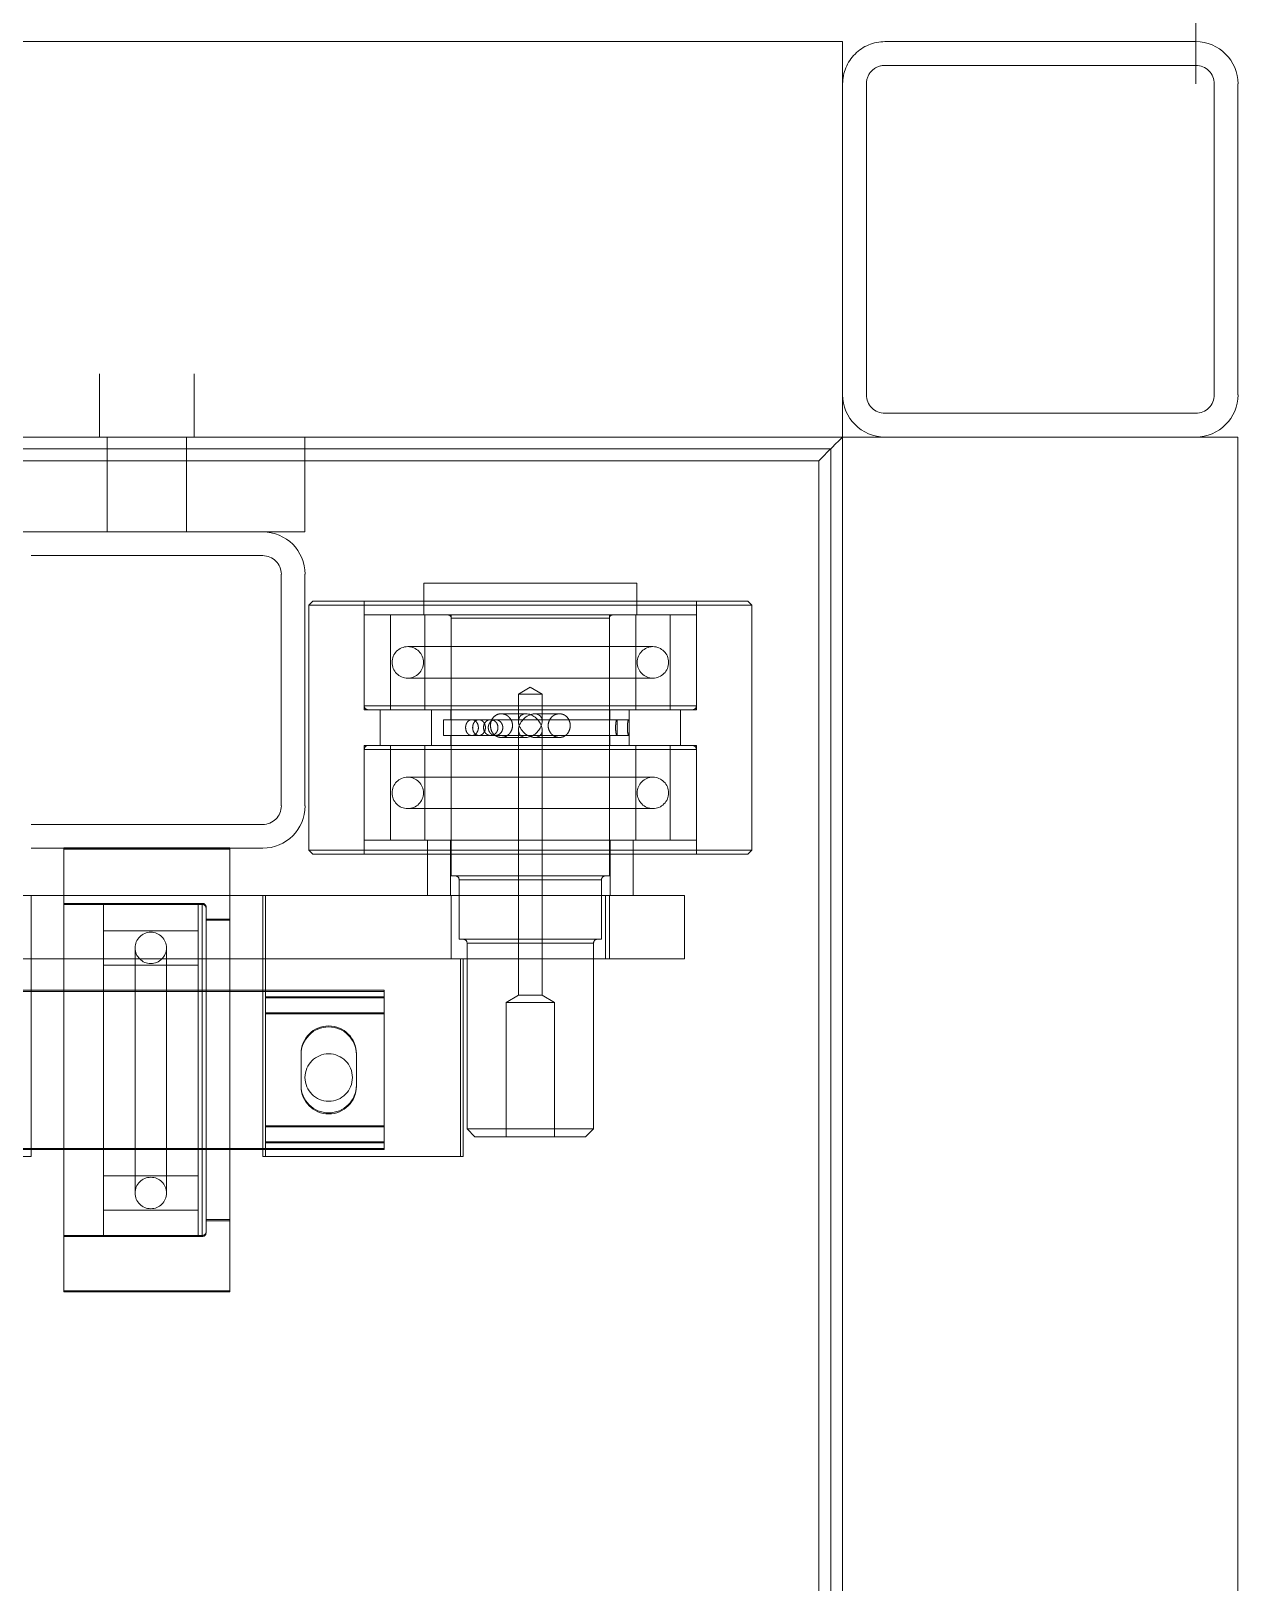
# Model space of a CAD drawing. Extents: x 539033 to 804858, y 468425 to 1263560.
# Drawn here: x 745806.4 to 745959.1, y 511329.1 to 511525.4 of the extents above; entities that cross this region are included whole.
import ezdxf

# ---------------------------------------------------------------- set-up
doc = ezdxf.new("R2010")
doc.units = 0
doc.header["$LTSCALE"] = 1000
doc.header["$MEASUREMENT"] = 0
for name, pattern in [('ACAD_ISO02W100', [15, 12, -3]), ('ACAD_ISO04W100', [30, 24, -3, 0, -3]), ('SOLID', [0])]:
    doc.linetypes.add(name, pattern=pattern)
doc.layers.get('0').update_dxf_attribs({"linetype": 'CONTINUOUS'})
for name, color, linetype, lineweight in [('标注', 7, 'SOLID', 15), ('点划线', 1, 'ACAD_ISO04W100', 15), ('虚线', 6, 'ACAD_ISO02W100', 18)]:
    doc.layers.add(name, color=color, linetype=linetype, lineweight=lineweight)

# ---------------------------------------------------------------- blocks, each defined once
blk = doc.blocks.new('A$C513352F2')
at = {"layer": '点划线'}
blk.add_line((68.9, 0), (68.9, 1086.91), dxfattribs=at)
blk = doc.blocks.new('A$C458447FD')
at = {"layer": '标注'}
blk.add_blockref('A$C513352F2', (1361.03, 9.2), dxfattribs=at)
blk = doc.blocks.new('A$C54714A9A')
at = {"layer": '虚线', "color": 0, "linetype": 'ACAD_ISO02W100', "lineweight": 15}
for p, q in [((1190, 2725.62), (50, 2725.62)), ((1190, 2725.62), (1190, 2720.28)), ((1195.35, 2725.62), (1234.65, 2725.62)), ((1195.35, 2722.62), (1234.65, 2722.62)), ((1190, 2680.97), (1190, 2720.28)), ((1193, 2680.97), (1193, 2720.28)), ((1237, 2720.28), (1237, 2680.97)), ((1240, 2720.28), (1240, 2680.97)), ((1190, 2680.97), (1190, 2675.62)), ((1234.65, 2678.62), (1195.35, 2678.62)), ((50, 2675.62), (1190, 2675.62)), ((1190, 2675.62), (1190, 2551.62)), ((1190, 2675.62), (1195.35, 2675.62)), ((1234.65, 2675.62), (1195.35, 2675.62)), ((1234.65, 2675.62), (1240, 2675.62)), ((1240, 2675.62), (1240, 2550.62)), ((51.5, 2674.12), (1188.5, 2674.12)), ((1188.5, 2674.12), (1188.5, 2553.12)), ((1187, 2672.62), (53, 2672.62)), ((1187, 2554.62), (1187, 2672.62)), ((1137.75, 2664.12), (1137.25, 2663.62)), ((1137.25, 2663.62), (1137.25, 2645.64)), ((1137.75, 2664.12), (1137.75, 2608.12)), ((1168.75, 2664.12), (1137.75, 2664.12)), ((1168.75, 2608.12), (1168.75, 2664.12)), ((1169.25, 2663.62), (1168.75, 2664.12)), ((1169.25, 2608.62), (1169.25, 2663.62)), ((1124, 2655.62), (1132, 2655.62)), ((1124, 2645.62), (1124, 2655.62)), ((1132, 2655.62), (1132, 2645.62)), ((1150.5, 2657.12), (1137.25, 2657.12)), ((1139, 2657.12), (1139, 2615.12)), ((1151, 2657.12), (1139, 2657.12)), ((1150.5, 2657.11), (1150.5, 2615.14)), ((1151, 2615.12), (1151, 2657.12)), ((1155.5, 2657.12), (1155.5, 2615.12)), ((1167.5, 2657.12), (1155.5, 2657.12)), ((1169.25, 2657.12), (1156, 2657.12)), ((1156, 2615.14), (1156, 2657.11)), ((1167.5, 2615.12), (1167.5, 2657.12)), ((1151, 2653.79), (1139, 2653.79)), ((1155.5, 2655.12), (1151, 2655.12)), ((1167.5, 2653.79), (1155.5, 2653.79)), ((1143.01, 2651.62), (1143.01, 2620.62)), ((1147, 2620.62), (1147, 2651.62)), ((1159.51, 2651.62), (1159.51, 2620.62)), ((1163.5, 2620.62), (1163.5, 2651.62)), ((1151, 2649.45), (1139, 2649.45)), ((1167.5, 2649.45), (1155.5, 2649.45)), ((1171.5, 2649.58), (1167.5, 2649.58)), ((1171.5, 2622.66), (1171.5, 2649.58)), ((1139, 2649.12), (1132, 2649.12)), ((1139, 2623.12), (1139, 2649.12)), ((1151, 2620.1), (1151, 2648.91)), ((1155.5, 2648.62), (1151, 2648.62)), ((1152.25, 2648.55), (1152.25, 2647.06)), ((1154.25, 2647.06), (1154.25, 2648.55)), ((1155.5, 2648.91), (1155.5, 2638.06)), ((1132, 2646.12), (1124, 2646.12)), ((1132, 2645.62), (1124, 2645.62)), ((1124, 2645.62), (1124, 2551.62)), ((1139, 2646.22), (1132, 2646.22)), ((1132, 2645.62), (1132, 2551.62)), ((1134.5, 2646.12), (1134.5, 2626.12)), ((1167.1, 2646.12), (1134.5, 2646.12)), ((1137.25, 2645.64), (1137.25, 2608.62)), ((1151, 2646.12), (1139, 2646.12)), ((1152.25, 2646.17), (1151, 2646.17)), ((1154.25, 2647.12), (1152.25, 2647.12)), ((1152.25, 2647.06), (1152.25, 2629.61)), ((1154.25, 2629.61), (1154.25, 2647.06)), ((1155.5, 2646.17), (1154.25, 2646.17)), ((1167.5, 2646.12), (1155.5, 2646.12)), ((1167.1, 2646.12), (1167.1, 2626.15)), ((1102.5, 2644.12), (1101.5, 2643.12)), ((1102.5, 2628.12), (1102.5, 2644.12)), ((1126, 2644.12), (1102.5, 2644.12)), ((1126, 2644.1), (1126, 2628.13)), ((1126.5, 2645.12), (1126.5, 2627.12)), ((1134, 2645.12), (1126.5, 2645.12)), ((1134, 2645.12), (1134, 2627.17)), ((1101.5, 2638.54), (1101.5, 2643.12)), ((1152, 2639.81), (1152, 2636.68)), ((1155, 2636.68), (1155, 2639.81)), ((1118.5, 2639.18), (1101.5, 2639.18)), ((1101.5, 2629.12), (1101.5, 2638.54)), ((1118.5, 2633.07), (1118.5, 2639.18)), ((1119.4, 2637.62), (1118.5, 2639.18)), ((1119.4, 2634.62), (1119.4, 2637.62)), ((1152.95, 2637.62), (1119.4, 2637.62)), ((1157.5, 2637.62), (1154.06, 2637.62)), ((1157.5, 2637.62), (1157.5, 2636.64)), ((1158.37, 2636.12), (1157.5, 2637.62)), ((1157.5, 2636.64), (1157.5, 2634.62)), ((1157.5, 2634.62), (1158.37, 2636.12)), ((1118.5, 2633.07), (1119.4, 2634.62)), ((1119.4, 2634.62), (1152.95, 2634.62)), ((1152, 2635.57), (1152, 2632.43)), ((1154.06, 2634.62), (1157.5, 2634.62)), ((1155, 2632.43), (1155, 2635.57)), ((1101.5, 2633.07), (1118.5, 2633.07)), ((1101.5, 2629.12), (1102.5, 2628.12)), ((1102.5, 2628.12), (1126, 2628.12)), ((1152.25, 2629.61), (1152.25, 2628.72)), ((1152.25, 2628.72), (1152.25, 2625.12)), ((1154.25, 2628.72), (1154.25, 2629.61)), ((1154.25, 2625.12), (1154.25, 2628.72)), ((1155.5, 2629.71), (1155.5, 2625.94)), ((1099, 2627.28), (1099, 2627.62)), ((1099, 2627.62), (1124, 2627.62)), ((1099, 2602.28), (1099, 2627.28)), ((1099, 2627.28), (1124, 2627.28)), ((1124, 2626.12), (1132, 2626.12)), ((1126.5, 2627.12), (1134, 2627.12)), ((1132, 2626.02), (1139, 2626.02)), ((1134.5, 2626.12), (1167.1, 2626.12)), ((1139, 2626.12), (1151, 2626.12)), ((1151, 2626.07), (1152.25, 2626.07)), ((1154.25, 2626.07), (1155.5, 2626.07)), ((1155.5, 2626.12), (1167.5, 2626.12)), ((1152.25, 2625.12), (1154.25, 2625.12)), ((1132, 2623.12), (1139, 2623.12)), ((1139, 2622.79), (1151, 2622.79)), ((1151, 2623.62), (1155.5, 2623.62)), ((1151, 2623.33), (1151, 2615.62)), ((1155.5, 2615.62), (1155.5, 2623.33)), ((1155.5, 2622.79), (1167.5, 2622.79)), ((1167.5, 2622.66), (1171.5, 2622.66)), ((1155.5, 2620.1), (1155.5, 2619.73)), ((1139, 2618.45), (1151, 2618.45)), ((1155.5, 2618.45), (1167.5, 2618.45)), ((1100.03, 2617.62), (1099.9, 2617.62)), ((1099.9, 2617.62), (1099.9, 2557.62)), ((1102.88, 2617.62), (1100.03, 2617.62)), ((1100.03, 2617.62), (1100.03, 2557.62)), ((1100.74, 2617.62), (1100.74, 2602.62)), ((1100.86, 2617.62), (1100.86, 2602.62)), ((1102.76, 2602.62), (1102.76, 2617.62)), ((1102.88, 2602.62), (1102.88, 2617.62)), ((1102.88, 2617.62), (1117.17, 2617.62)), ((1117.04, 2617.62), (1117.04, 2602.62)), ((1117.17, 2617.62), (1117.17, 2602.62)), ((1120.03, 2617.62), (1117.17, 2617.62)), ((1119.07, 2602.62), (1119.07, 2617.62)), ((1119.19, 2602.62), (1119.19, 2617.62)), ((1119.9, 2557.62), (1119.9, 2617.62)), ((1120.03, 2557.62), (1120.03, 2617.62)), ((1151, 2617.12), (1155.5, 2617.12)), ((1108.03, 2614.12), (1107.9, 2614.12)), ((1112.03, 2614.12), (1108.03, 2614.12)), ((1137.25, 2615.12), (1150.5, 2615.12)), ((1139, 2615.12), (1151, 2615.12)), ((1155.5, 2615.12), (1167.5, 2615.12)), ((1156, 2615.12), (1169.25, 2615.12)), ((1137.25, 2608.62), (1137.75, 2608.12)), ((1168.75, 2608.12), (1169.25, 2608.62)), ((1107.9, 2607.12), (1108.03, 2607.12)), ((1108.03, 2607.12), (1112.03, 2607.12)), ((1137.75, 2608.12), (1168.75, 2608.12)), ((1143.35, 2607.62), (1172.65, 2607.62)), ((1190, 2607.62), (1178, 2607.62)), ((1178, 2607.62), (1178, 2602.28)), ((1143.35, 2604.62), (1172.65, 2604.62)), ((1099, 2602.62), (1100.86, 2602.62)), ((1100.74, 2602.62), (1100.86, 2602.62)), ((1100.86, 2602.62), (1102.88, 2602.62)), ((1117.17, 2602.62), (1102.88, 2602.62)), ((1117.17, 2602.62), (1119.19, 2602.62)), ((1119.19, 2602.62), (1124, 2602.62)), ((1132, 2602.62), (1124, 2602.62)), ((1099, 2602.28), (1124, 2602.28)), ((1132, 2602.28), (1124, 2602.28)), ((1138, 2572.97), (1138, 2602.28)), ((1141, 2572.97), (1141, 2602.28)), ((1175, 2602.28), (1175, 2572.97)), ((1178, 2602.28), (1178, 2572.97)), ((1082.03, 2598.12), (1081.9, 2598.12)), ((1081.9, 2598.12), (1081.9, 2577.12)), ((1138.03, 2598.12), (1082.03, 2598.12)), ((1082.03, 2598.12), (1082.03, 2577.12)), ((1090.9, 2598.12), (1090.9, 2595.12)), ((1091.03, 2598.12), (1091.03, 2595.12)), ((1128.9, 2595.12), (1128.9, 2598.12)), ((1129.03, 2595.12), (1129.03, 2598.12)), ((1137.9, 2577.12), (1137.9, 2598.12)), ((1138.03, 2577.12), (1138.03, 2598.12)), ((1088.9, 2594.62), (1088.9, 2577.12)), ((1088.91, 2594.62), (1130.9, 2594.62)), ((1089.03, 2594.62), (1131.02, 2594.62)), ((1089.03, 2594.62), (1089.03, 2577.12)), ((1089.4, 2595.12), (1089.53, 2595.12)), ((1089.53, 2595.12), (1126.27, 2595.12)), ((1126.27, 2595.12), (1130.52, 2595.12)), ((1126.27, 2595.12), (1129.03, 2595.12)), ((1130.9, 2577.12), (1130.9, 2594.62)), ((1131.03, 2577.12), (1131.03, 2594.62)), ((1130.9, 2594.12), (1088.9, 2594.12)), ((1088.9, 2594.12), (1088.9, 2582.12)), ((1092.23, 2594.12), (1092.23, 2582.12)), ((1096.57, 2594.12), (1096.57, 2582.12)), ((1099.9, 2594.12), (1099.9, 2582.12)), ((1119.9, 2582.12), (1119.9, 2594.12)), ((1123.23, 2582.12), (1123.23, 2594.12)), ((1127.57, 2582.12), (1127.57, 2594.12)), ((1130.9, 2582.12), (1130.9, 2594.12)), ((1190, 2592.62), (1178, 2592.62)), ((1198, 2593.62), (1190, 2593.62)), ((1125.4, 2590.12), (1094.4, 2590.12)), ((1094.4, 2586.13), (1125.4, 2586.13)), ((1088.9, 2582.12), (1130.9, 2582.12)), ((1178, 2582.62), (1190, 2582.62)), ((1190, 2581.62), (1198, 2581.62)), ((1082.03, 2577.12), (1081.9, 2577.12)), ((1083.93, 2577.12), (1082.03, 2577.12)), ((1138.03, 2577.12), (1083.93, 2577.12)), ((1099, 2551.62), (1099, 2572.97)), ((1099, 2572.97), (1124, 2572.97)), ((1132, 2572.97), (1124, 2572.97)), ((1178, 2572.97), (1178, 2567.62))]:
    blk.add_line(p, q, dxfattribs=at)
at = {"layer": '虚线', "color": 0, "linetype": 'ACAD_ISO02W100', "lineweight": 15, "flags": 128}
blk.add_lwpolyline([(1187, 2672.62), (1187.59, 2673.21), (1188.15, 2673.77), (1188.67, 2674.29), (1189.12, 2674.74), (1189.49, 2675.12), (1189.77, 2675.39), (1189.94, 2675.57), (1190, 2675.62)], dxfattribs=at)
at = {"layer": '虚线', "color": 0, "linetype": 'ACAD_ISO02W100', "lineweight": 15}
blk.add_circle((1109, 2610.62), 3, dxfattribs=at)
for centre, radius, start, end in [((1195.35, 2720.28), 5.35, 90, 180), ((1234.65, 2720.28), 5.35, 0, 90), ((1195.35, 2720.28), 2.35, 90, 180), ((1234.65, 2720.28), 2.35, 0, 90), ((1195.35, 2680.97), 5.35, 180, 270), ((1195.35, 2680.97), 2.35, 180, 270), ((1234.65, 2680.97), 2.35, 270, 0), ((1234.65, 2680.97), 5.35, 270, 0), ((1150.5, 2656.62), 0.5, 0, 90), ((1156, 2656.62), 0.5, 90, 180), ((1145, 2651.62), 1.99, 0, 180), ((1161.5, 2651.62), 1.99, 0, 180), ((1145, 2651.62), 1.99, 180, 0), ((1161.5, 2651.62), 1.99, 180, 0), ((1134, 2645.62), 0.5, 270, 0), ((1167.1, 2646.52), 0.4, 270, 0), ((1126, 2644.62), 0.5, 270, 0), ((1126, 2627.62), 0.5, 0, 90), ((1134, 2626.62), 0.5, 0, 90), ((1167.1, 2625.72), 0.4, 0, 90), ((1145, 2620.62), 1.99, 0, 180), ((1161.5, 2620.62), 1.99, 0, 180), ((1145, 2620.62), 1.99, 180, 0), ((1161.5, 2620.62), 1.99, 180, 0), ((1107.9, 2610.62), 3.5, 90, 270), ((1108.03, 2610.62), 3.5, 90, 270), ((1111.9, 2610.62), 3.5, 270, 90), ((1112.03, 2610.62), 3.5, 270, 90), ((1150.5, 2615.62), 0.5, 270, 0), ((1156, 2615.62), 0.5, 180, 270), ((1143.35, 2602.28), 5.35, 90, 180), ((1172.65, 2602.28), 5.35, 0, 90), ((1143.35, 2602.28), 2.35, 90, 180), ((1172.65, 2602.28), 2.35, 0, 90), ((1089.4, 2594.62), 0.5, 90, 180), ((1089.53, 2594.62), 0.5, 90, 180), ((1130.4, 2594.62), 0.5, 0, 90), ((1130.53, 2594.62), 0.5, 0, 90), ((1094.4, 2588.12), 1.99, 90, 270), ((1094.4, 2588.12), 1.99, 270, 90), ((1125.4, 2588.12), 1.99, 90, 270), ((1125.4, 2588.12), 1.99, 270, 90)]:
    blk.add_arc(centre, radius, start, end, dxfattribs=at)
for major_axis, start_param, end_param in [((1.24, -1.24), 2.167216, 5.308809), ((1.24, 1.24), 4.115969, 7.257562), ((1.24, 1.24), 0.974377, 4.115969), ((1.24, -1.24), 5.308809, 8.450401)]:
    blk.add_ellipse((1153.5, 2636.12), major_axis=major_axis, ratio=0.678893, start_param=start_param, end_param=end_param, dxfattribs=at)
for points, knots in [([(1154.25, 2648.55), (1154.24, 2648.53), (1154.22, 2648.51), (1154.05, 2648.46), (1153.8, 2648.42), (1153.48, 2648.4), (1153.14, 2648.39), (1152.81, 2648.41), (1152.53, 2648.45), (1152.33, 2648.49), (1152.26, 2648.53), (1152.25, 2648.56), (1152.29, 2648.58), (1152.46, 2648.6), (1152.71, 2648.61), (1153.03, 2648.62), (1153.37, 2648.62), (1153.7, 2648.61), (1153.98, 2648.61), (1154.17, 2648.59), (1154.25, 2648.57), (1154.25, 2648.55), (1154.25, 2648.55)], [0, 0, 0, 0, 0.053574, 0.107137, 0.16081, 0.214547, 0.268173, 0.321683, 0.375246, 0.428964, 0.482685, 0.5, 0.553567, 0.607132, 0.660804, 0.71455, 0.768176, 0.821685, 0.87525, 0.928964, 0.982687, 1, 1, 1, 1]), ([(1154.25, 2647.06), (1154.24, 2647.07), (1154.22, 2647.09), (1154.05, 2647.11), (1153.8, 2647.12), (1153.48, 2647.12), (1153.14, 2647.12), (1152.81, 2647.12), (1152.53, 2647.11), (1152.34, 2647.1), (1152.26, 2647.08), (1152.26, 2647.06), (1152.25, 2647.06)], [0, 0, 0, 0, 0.107073, 0.214132, 0.321473, 0.428983, 0.536206, 0.643104, 0.750168, 0.857618, 0.965084, 1, 1, 1, 1]), ([(1152.25, 2647.06), (1152.27, 2647.04), (1152.29, 2647.02), (1152.46, 2646.97), (1152.71, 2646.93), (1153.03, 2646.9), (1153.37, 2646.9), (1153.7, 2646.92), (1153.98, 2646.95), (1154.17, 2647), (1154.25, 2647.04), (1154.25, 2647.05), (1154.25, 2647.06)], [0, 0, 0, 0, 0.107067, 0.214134, 0.3214723, 0.4289854, 0.5362092, 0.6431061, 0.7501702, 0.8576195, 0.9650835, 1, 1, 1, 1]), ([(1155, 2639.81), (1154.99, 2639.97), (1154.95, 2640.28), (1154.7, 2640.68), (1154.32, 2640.98), (1153.85, 2641.16), (1153.34, 2641.18), (1152.85, 2641.06), (1152.43, 2640.8), (1152.13, 2640.43), (1152.02, 2640.08), (1151.99, 2639.71), (1152.06, 2639.34), (1152.31, 2638.91), (1152.69, 2638.58), (1153.16, 2638.39), (1153.67, 2638.36), (1154.16, 2638.5), (1154.58, 2638.78), (1154.88, 2639.18), (1154.99, 2639.55), (1155, 2639.76), (1155, 2639.81)], [0, 0, 0, 0, 0.053277, 0.106539, 0.16017, 0.214063, 0.267548, 0.320593, 0.37385, 0.427639, 0.481452, 0.500001, 0.553277, 0.60654, 0.660172, 0.71406, 0.767544, 0.820589, 0.87385, 0.927637, 0.981452, 1, 1, 1, 1]), ([(1153.5, 2631.08), (1153.34, 2631.09), (1153, 2631.12), (1152.55, 2631.35), (1152.21, 2631.68), (1152.04, 2632.07), (1151.99, 2632.48), (1152.06, 2632.9), (1152.31, 2633.33), (1152.69, 2633.66), (1153.16, 2633.86), (1153.67, 2633.89), (1154.16, 2633.75), (1154.58, 2633.46), (1154.88, 2633.06), (1154.99, 2632.7), (1155.01, 2632.33), (1154.95, 2631.97), (1154.7, 2631.57), (1154.32, 2631.26), (1153.9, 2631.1), (1153.62, 2631.09), (1153.5, 2631.08)], [0, 0, 0, 0, 0.053268, 0.106521, 0.160153, 0.214036, 0.250029, 0.303301, 0.356558, 0.410183, 0.464065, 0.517544, 0.570583, 0.623839, 0.677618, 0.731428, 0.749975, 0.803245, 0.856499, 0.910125, 0.964013, 1, 1, 1, 1]), ([(1152.25, 2631.7), (1152.27, 2631.81), (1152.29, 2632.01), (1152.46, 2632.29), (1152.71, 2632.51), (1153.03, 2632.63), (1153.37, 2632.65), (1153.7, 2632.56), (1153.98, 2632.37), (1154.17, 2632.11), (1154.25, 2631.87), (1154.25, 2631.74), (1154.25, 2631.7)], [0, 0, 0, 0, 0.107068, 0.214133, 0.321474, 0.428986, 0.536209, 0.643107, 0.75017, 0.857623, 0.965084, 1, 1, 1, 1]), ([(1154.25, 2631.1), (1154.24, 2631.2), (1154.22, 2631.41), (1154.05, 2631.69), (1153.8, 2631.9), (1153.48, 2632.03), (1153.14, 2632.04), (1152.81, 2631.95), (1152.53, 2631.77), (1152.33, 2631.51), (1152.26, 2631.27), (1152.25, 2631.03), (1152.29, 2630.79), (1152.46, 2630.52), (1152.71, 2630.32), (1153.03, 2630.21), (1153.37, 2630.19), (1153.7, 2630.27), (1153.98, 2630.45), (1154.17, 2630.7), (1154.25, 2630.93), (1154.25, 2631.07), (1154.25, 2631.1)], [0, 0, 0, 0, 0.053571, 0.107137, 0.160807, 0.214545, 0.268171, 0.321681, 0.375244, 0.428961, 0.482681, 0.499997, 0.553565, 0.607131, 0.660802, 0.714548, 0.768174, 0.821685, 0.875247, 0.928965, 0.982685, 1, 1, 1, 1]), ([(1154.25, 2631.7), (1154.24, 2631.6), (1154.22, 2631.4), (1154.05, 2631.13), (1153.8, 2630.93), (1153.48, 2630.81), (1153.14, 2630.79), (1152.81, 2630.88), (1152.53, 2631.05), (1152.34, 2631.3), (1152.26, 2631.53), (1152.26, 2631.67), (1152.25, 2631.7)], [0, 0, 0, 0, 0.107077, 0.214131, 0.321469, 0.428983, 0.536206, 0.643101, 0.750164, 0.85762, 0.96508, 1, 1, 1, 1]), ([(1154.25, 2629.61), (1154.24, 2629.7), (1154.22, 2629.88), (1154.05, 2630.13), (1153.8, 2630.32), (1153.48, 2630.44), (1153.14, 2630.45), (1152.81, 2630.37), (1152.53, 2630.2), (1152.34, 2629.97), (1152.26, 2629.76), (1152.26, 2629.64), (1152.25, 2629.61)], [0, 0, 0, 0, 0.107074, 0.21413, 0.321468, 0.428982, 0.536206, 0.643102, 0.750167, 0.85762, 0.965084, 1, 1, 1, 1]), ([(1152.25, 2629.61), (1152.27, 2629.52), (1152.29, 2629.34), (1152.46, 2629.11), (1152.71, 2628.93), (1153.03, 2628.83), (1153.37, 2628.82), (1153.7, 2628.89), (1153.98, 2629.04), (1154.17, 2629.26), (1154.25, 2629.46), (1154.25, 2629.58), (1154.25, 2629.61)], [0, 0, 0, 0, 0.107072, 0.214134, 0.321472, 0.428986, 0.536209, 0.643104, 0.750168, 0.857622, 0.965084, 1, 1, 1, 1]), ([(1154.25, 2628.72), (1154.24, 2628.63), (1154.22, 2628.45), (1154.05, 2628.22), (1153.8, 2628.04), (1153.48, 2627.94), (1153.14, 2627.93), (1152.81, 2628), (1152.53, 2628.15), (1152.33, 2628.37), (1152.26, 2628.57), (1152.25, 2628.78), (1152.29, 2628.99), (1152.46, 2629.24), (1152.71, 2629.43), (1153.03, 2629.55), (1153.37, 2629.56), (1153.7, 2629.48), (1153.98, 2629.31), (1154.17, 2629.08), (1154.25, 2628.87), (1154.25, 2628.75), (1154.25, 2628.72)], [0, 0, 0, 0, 0.05357, 0.107137, 0.160808, 0.214545, 0.268171, 0.321681, 0.375243, 0.428961, 0.482682, 0.499997, 0.553566, 0.607131, 0.660802, 0.714548, 0.768174, 0.821684, 0.875248, 0.928966, 0.982684, 1, 1, 1, 1])]:
    blk.add_open_spline(points, degree=3, knots=knots, dxfattribs=at)

msp = doc.modelspace()

# ---------------------------------------------------------------- block references
at = {"color": 0, "ltscale": 100}
msp.add_blockref('A$C458447FD', (744523.8, 511509.47), dxfattribs=at)
at = {"xscale": -1, "rotation": 270}
msp.add_blockref('A$C54714A9A', (743233.45, 510284.02), dxfattribs=at)

doc.saveas('drawing.dxf')
